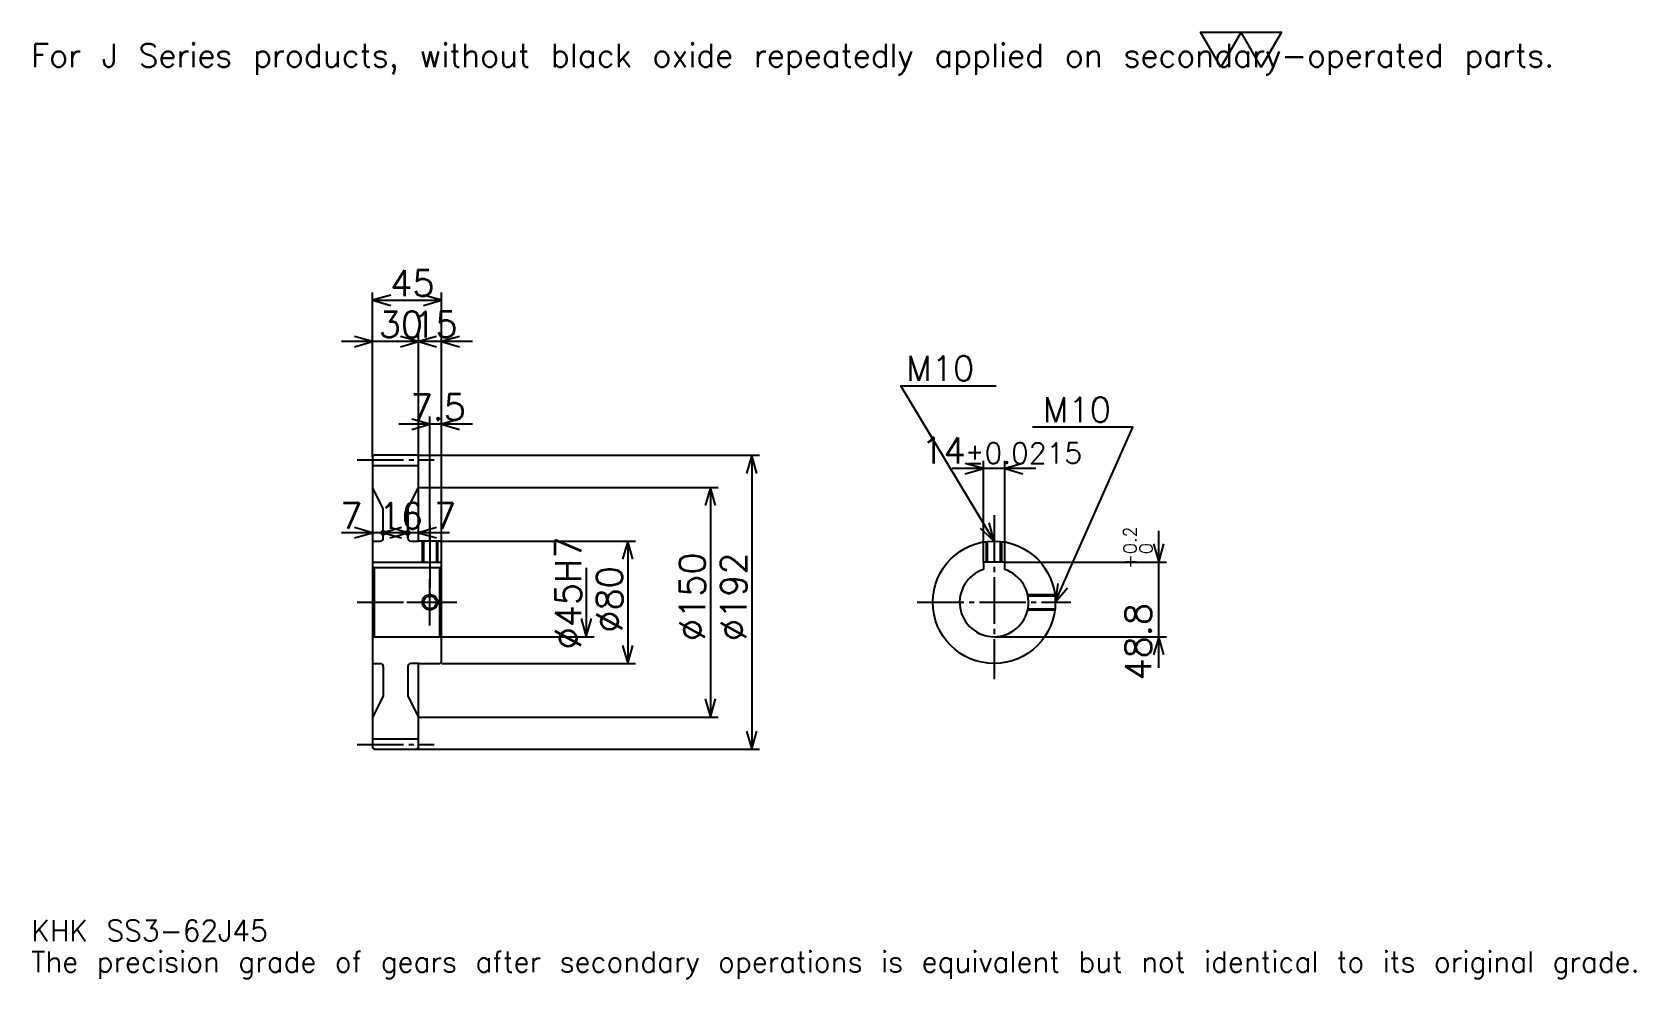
# Model space of a CAD drawing. Extents: x 34 to 1082, y 12 to 631.
import ezdxf

# ---------------------------------------------------------------- set-up
doc = ezdxf.new("R2010")
doc.units = 0
doc.linetypes.add('DASHDOT', pattern=[40.540539, 30.405405, -3.378378, 3.378378, -3.378378])
doc.layers.get('0').update_dxf_attribs({"linetype": 'CONTINUOUS'})
doc.layers.add('DASHDOT', color=6, linetype='DASHDOT')
doc.styles.add('KANJI', font='TXT', dxfattribs={"bigfont": 'BIGFONT'})

msp = doc.modelspace()

# ---------------------------------------------------------------- linework, layer by layer
at = {"color": 5}
for p, q in [((256.756775, 354.445953), (256.756775, 460.864868)), ((256.756775, 455.797302), (301.756775, 455.797302)), ((301.756775, 354.445953), (301.756775, 460.864868)), ((286.756775, 354.445953), (286.756775, 433.83783)), ((307.027039, 428.770264), (236.486511, 428.770264)), ((322.027039, 428.770264), (266.486511, 428.770264)), ((294.256775, 354.445953), (294.256775, 379.783783)), ((322.027039, 374.716217), (273.986511, 374.716217)), ((256.756775, 353.445953), (256.756775, 354.445953)), ((285.756775, 354.445953), (301.756775, 354.445953)), ((286.756775, 353.445953), (286.756775, 354.445953)), ((294.256775, 298.445953), (294.256775, 354.445953)), ((294.256775, 298.445953), (294.256775, 354.445953)), ((301.756775, 354.445953), (509.527039, 354.445953)), ((301.756775, 297.445953), (301.756775, 354.445953)), ((504.459473, 354.445953), (504.459473, 162.445953)), ((689.973022, 345.743256), (635.432495, 345.743256)), ((655.702759, 284.745941), (655.702759, 350.810822)), ((669.702759, 284.745941), (669.702759, 350.810822)), ((286.756775, 333.445953), (301.756775, 333.445953)), ((301.756775, 333.445953), (482.5, 333.445953)), ((477.432434, 333.445953), (477.432434, 183.445953)), ((284.027039, 303.824341), (236.486511, 303.824341)), ((300.027039, 303.824341), (243.486511, 303.824341)), ((307.027039, 303.824341), (259.486511, 303.824341)), ((770.270325, 215.67569), (770.270325, 305.016235)), ((301.756775, 298.445953), (428.445953, 298.445953)), ((423.378387, 298.445953), (423.378387, 218.445953)), ((669.702759, 284.745941), (775.337891, 284.745941)), ((396.351379, 280.945953), (396.351379, 235.945953)), ((301.756775, 235.945953), (401.418945, 235.945953)), ((662.702759, 235.945953), (775.337891, 235.945953)), ((301.756775, 218.445953), (428.445953, 218.445953)), ((286.756775, 183.445953), (301.756775, 183.445953)), ((301.756775, 183.445953), (482.5, 183.445953)), ((285.756775, 162.445953), (301.756775, 162.445953)), ((301.756775, 162.445953), (509.527039, 162.445953))]:
    msp.add_line(p, q, dxfattribs=at)
at = {"color": 4}
for p, q in [((256.756775, 347.695953), (286.756775, 347.695953)), ((279.756775, 319.707672), (279.756775, 300.445953)), ((256.756775, 298.445953), (261.756775, 298.445953)), ((281.756775, 298.445953), (286.756775, 298.445953)), ((256.756775, 284.745941), (301.756775, 284.745941)), ((301.756775, 281.945953), (300.756775, 280.945953)), ((256.756775, 234.945953), (257.756775, 235.945953)), ((301.756775, 234.945953), (300.756775, 235.945953)), ((256.756775, 218.445953), (261.756775, 218.445953)), ((279.756775, 216.445953), (279.756775, 197.184235)), ((286.756775, 218.445953), (281.756775, 218.445953)), ((256.756775, 169.195953), (286.756775, 169.195953))]:
    msp.add_line(p, q, dxfattribs=at)
at = {"color": 7}
msp.add_lwpolyline([(810.810791, 608.108093), (797.635132, 630.945923), (850.33783, 630.945923), (837.16217, 608.108093), (823.98645, 630.945923), (810.810791, 608.108093)], dxfattribs=at)
at = {"color": 5}
for points in [[(268.581085, 459.175659), (256.756775, 455.797302), (268.581085, 452.418945)], [(289.932434, 452.418945), (301.756775, 455.797302), (289.932434, 459.175659)], [(244.932449, 425.391907), (256.756775, 428.770264), (244.932449, 432.148651)], [(274.932434, 425.391907), (286.756775, 428.770264), (274.932434, 432.148651)], [(298.581116, 432.148651), (286.756775, 428.770264), (298.581116, 425.391907)], [(313.581116, 432.148651), (301.756775, 428.770264), (313.581116, 425.391907)], [(662.702759, 298.445953), (601.891907, 399.797302), (664.054077, 399.797302)], [(282.432434, 371.33783), (294.256775, 374.716217), (282.432434, 378.094604)], [(313.581116, 378.094604), (301.756775, 374.716217), (313.581116, 371.33783)], [(702.702759, 258.445953), (753.378418, 372.770264), (687.837891, 372.770264)], [(507.83783, 342.621643), (504.459473, 354.445953), (501.081116, 342.621643)], [(643.878418, 342.364868), (655.702759, 345.743256), (643.878418, 349.121643)], [(681.527039, 349.121643), (669.702759, 345.743256), (681.527039, 342.364868)], [(480.810822, 321.621643), (477.432434, 333.445953), (474.054077, 321.621643)], [(244.932449, 300.445953), (256.756775, 303.824341), (244.932449, 307.202698)], [(263.756775, 303.824341), (262.743256, 304.83783), (264.770294, 304.83783), (264.770294, 302.810822), (262.743256, 302.810822), (262.743256, 304.83783), (263.756775, 303.824341), (264.770294, 302.810822), (264.770294, 304.83783), (263.756775, 303.824341)], [(275.581116, 307.202698), (263.756775, 303.824341), (275.581116, 300.445953)], [(267.932465, 300.445953), (279.756775, 303.824341), (267.932465, 307.202698)], [(279.756775, 303.824341), (278.743256, 304.83783), (280.770294, 304.83783), (280.770294, 302.810822), (278.743256, 302.810822), (278.743256, 304.83783), (279.756775, 303.824341), (280.770294, 302.810822), (280.770294, 304.83783), (279.756775, 303.824341)], [(298.581116, 307.202698), (286.756775, 303.824341), (298.581116, 300.445953)], [(653.722229, 306.847076), (662.702759, 298.445953), (659.516113, 310.323395)], [(426.756775, 286.621643), (423.378387, 298.445953), (420, 286.621643)], [(766.891968, 296.570282), (770.270325, 284.745941), (773.648682, 296.570282)], [(704.405823, 270.624939), (702.702759, 258.445953), (710.582886, 267.886841)], [(392.973022, 247.770279), (396.351379, 235.945953), (399.729736, 247.770279)], [(773.648682, 224.121628), (770.270325, 235.945953), (766.891968, 224.121628)], [(420, 230.270279), (423.378387, 218.445953), (426.756775, 230.270279)], [(474.054077, 195.270279), (477.432434, 183.445953), (480.810822, 195.270279)], [(501.081116, 174.270279), (504.459473, 162.445953), (507.83783, 174.270279)]]:
    msp.add_lwpolyline(points, dxfattribs=at)
at = {"color": 4}
for points in [[(286.756775, 353.445953), (285.756775, 354.445953), (257.756775, 354.445953), (256.756775, 353.445953), (256.756775, 234.945953)], [(256.756775, 234.945953), (256.756775, 163.445953), (257.756775, 162.445953), (285.756775, 162.445953), (286.756775, 163.445953), (286.756775, 218.445953), (300.756775, 218.445953), (301.756775, 219.445953), (301.756775, 297.445953), (300.756775, 298.445953), (286.756775, 298.445953), (286.756775, 353.445953)], [(263.756775, 300.445953), (263.756775, 319.707672), (256.756775, 333.445953)], [(279.756775, 300.445953), (279.756775, 319.707672), (286.756775, 333.445953)], [(289.256775, 298.445953), (289.256775, 284.745941)], [(290.066772, 298.445953), (290.066772, 284.745941)], [(298.446777, 298.445953), (298.446777, 284.745941)], [(299.256775, 298.445953), (299.256775, 284.745941)], [(657.702759, 284.745941), (657.702759, 298.132233)], [(658.512695, 284.745941), (658.512695, 298.225891)], [(666.8927, 284.745941), (666.8927, 298.225891)], [(667.702759, 284.745941), (667.702759, 298.132233)], [(669.702759, 279.829346), (669.702759, 284.745941), (655.702759, 284.745941), (655.702759, 279.829346)], [(256.756775, 281.945953), (257.756775, 280.945953), (257.756775, 235.945953), (300.756775, 235.945953), (300.756775, 280.945953), (257.756775, 280.945953)], [(684.640137, 263.445953), (702.389038, 263.445953)], [(684.809143, 262.635956), (702.482666, 262.635956)], [(684.640137, 253.445953), (702.389038, 253.445953)], [(684.809143, 254.255951), (702.482666, 254.255951)], [(263.756775, 216.445953), (263.756775, 197.184235), (256.756775, 183.445953)], [(279.756775, 216.445953), (279.756775, 197.184235), (286.756775, 183.445953)]]:
    msp.add_lwpolyline(points, dxfattribs=at)
for centre, radius in [((662.702759, 258.445953), 40), ((294.256775, 258.445953), 4.19)]:
    msp.add_circle(centre, radius, dxfattribs=at)
at = {"color": 7}
msp.add_circle((294.256775, 258.445953), 5, dxfattribs=at)
at = {"color": 4}
for centre, radius, start, end in [((261.756775, 300.445953), 2, 270, 0), ((281.756775, 300.445953), 2, 180, 270), ((662.702759, 258.445953), 22.5, 108.12620381, 71.87379619), ((261.756775, 216.445953), 2, 0, 90), ((281.756775, 216.445953), 2, 90, 180)]:
    msp.add_arc(centre, radius, start, end, dxfattribs=at)
at = {"layer": 'DASHDOT', "color": 7}
for p, q in [((246.621643, 351.445953), (296.891907, 351.445953)), ((662.702759, 315.33783), (662.702759, 208.310822)), ((294.256775, 298.445953), (294.256775, 258.445953)), ((246.621643, 258.445953), (311.891907, 258.445953)), ((612.567627, 258.445953), (712.837891, 258.445953)), ((246.621643, 165.445953), (296.891907, 165.445953))]:
    msp.add_line(p, q, dxfattribs=at)
for points in [[(294.256775, 308.581085), (294.256775, 274.610809)], [(294.256775, 243.310822), (294.256775, 273.581085)], [(279.121643, 258.445953), (309.391907, 258.445953)]]:
    msp.add_lwpolyline(points, dxfattribs=at)

# ---------------------------------------------------------------- texts
at = {"color": 7, "style": 'KANJI'}
for s, height, p in [('For J Series products, without black oxide repeatedly applied on secondary-operated parts.', 15.202703, (33.783783, 608.108093)), ('45', 16.891892, (268.277039, 458.5)), ('30', 16.891892, (260.777039, 431.472961)), ('15', 16.891892, (283.277039, 431.472961)), ('M10', 16.216217, (605.270264, 403.17569)), ('7.5', 16.891892, (281.53717, 377.418945)), ('M10', 16.216217, (694.594604, 376.148651)), ('14', 16.891892, (615.165588, 349.121643)), ('%%p0.0215', 13.513514, (643.710815, 349.121643)), ('7', 16.891892, (235.641907, 306.527039)), ('16', 16.891892, (260.777039, 306.527039)), ('7', 16.891892, (296.891907, 306.527039)), ('KHK SS3-62J45', 13.513514, (33.783783, 37.162163)), ('The precision grade of gears after secondary operations is equivalent but not identical to its original grade.', 13.513514, (33.783783, 16.891891))]:
    msp.add_text(s, height=height, dxfattribs=at).set_placement(p)
for s, height, p in [('0.2', 8.445946, (755.743286, 289.875366)), ('%%c45H7', 16.891892, (392.973022, 227.618256)), ('0', 8.445946, (766.216309, 289.875366)), ('%%c150', 16.891892, (474.054077, 233.108124)), ('%%c192', 16.891892, (501.081116, 233.108124)), ('+', 8.445946, (755.743286, 280.415924)), ('%%c80', 16.891892, (420, 238.597977)), ('48.8', 16.891892, (765.202759, 207.301117))]:
    msp.add_text(s, height=height, rotation=90, dxfattribs=at).set_placement(p)

doc.saveas('drawing.dxf')
